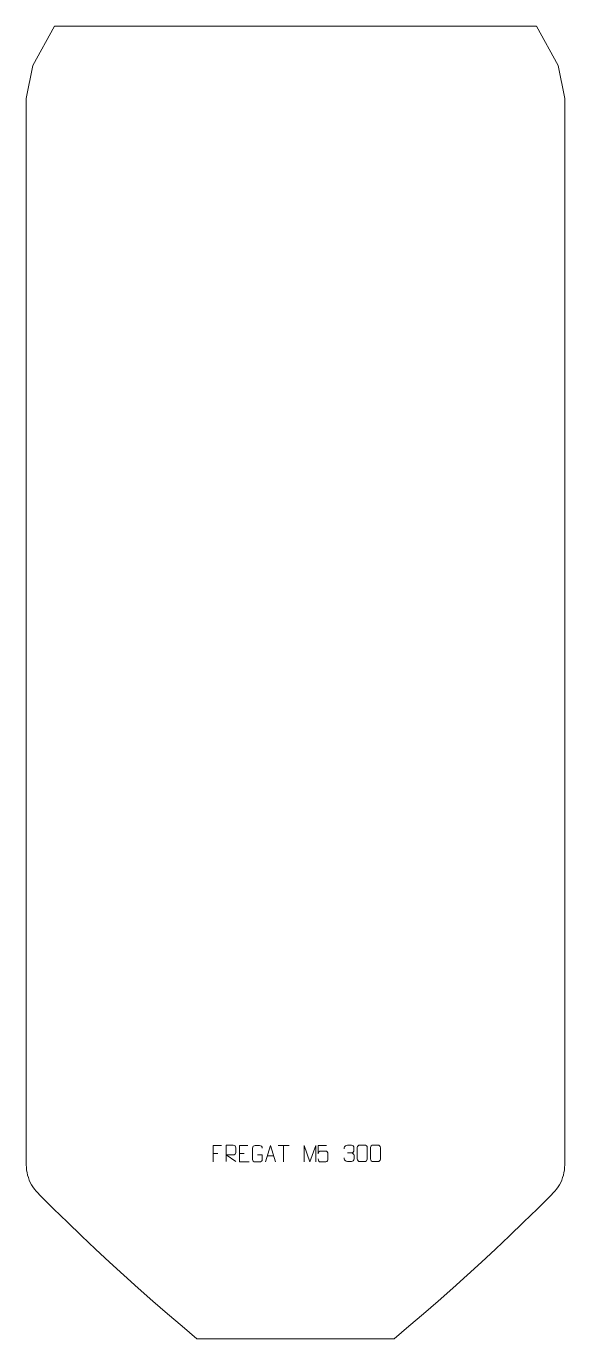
# Model space of a CAD drawing. Header units: millimetres. Extents: x -417 to 403, y -1254 to 746.
import ezdxf

# ---------------------------------------------------------------- set-up
doc = ezdxf.new("R2010")
doc.units = ezdxf.units.MM
doc.header["$MEASUREMENT"] = 0
doc.layers.add('layer 1', color=7, linetype='Continuous')

msp = doc.modelspace()

# ---------------------------------------------------------------- linework, layer by layer
at = {"layer": 'layer 1', "color": 242, "lineweight": 9}
msp.add_open_spline([(402.7406, 636.3513), (402.7406, 636.3513), (402.7406, -988.6491), (402.7406, -988.6491), (402.7406, -988.6491), (402.7406, -988.6491), (402.6124, -992.6004), (402.6124, -992.6004), (402.6124, -992.6004), (402.6124, -992.6004), (402.2285, -996.536), (402.2285, -996.536), (402.2285, -996.536), (402.2285, -996.536), (401.5907, -1000.4377), (401.5907, -1000.4377), (401.5907, -1000.4377), (401.5907, -1000.4377), (400.7023, -1004.2897), (400.7023, -1004.2897), (400.7023, -1004.2897), (400.7023, -1004.2897), (399.564, -1008.0764), (399.564, -1008.0764), (399.564, -1008.0764), (399.564, -1008.0764), (398.185, -1011.7812), (398.185, -1011.7812), (398.185, -1011.7812), (398.185, -1011.7812), (396.5686, -1015.3884), (396.5686, -1015.3884), (396.5686, -1015.3884), (396.5686, -1015.3884), (394.7209, -1018.8843), (394.7209, -1018.8843), (394.7209, -1018.8843), (394.7209, -1018.8843), (392.652, -1022.2536), (392.652, -1022.2536), (392.652, -1022.2536), (392.652, -1022.2536), (390.3684, -1025.4798), (390.3684, -1025.4798), (390.3684, -1025.4798), (390.3684, -1025.4798), (387.8822, -1028.5526), (387.8822, -1028.5526), (387.8822, -1028.5526), (387.8822, -1028.5526), (385.2002, -1031.4595), (385.2002, -1031.4595), (385.2002, -1031.4595), (385.2002, -1031.4595), (382.041, -1034.6667), (382.041, -1034.6667), (382.041, -1034.6667), (382.041, -1034.6667), (361.162, -1055.5048), (361.162, -1055.5048), (361.162, -1055.5048), (361.162, -1055.5048), (340.1022, -1076.1622), (340.1022, -1076.1622), (340.1022, -1076.1622), (340.1022, -1076.1622), (318.8641, -1096.6355), (318.8641, -1096.6355), (318.8641, -1096.6355), (318.8641, -1096.6355), (297.4494, -1116.9251), (297.4494, -1116.9251), (297.4494, -1116.9251), (297.4494, -1116.9251), (275.8598, -1137.0278), (275.8598, -1137.0278), (275.8598, -1137.0278), (275.8598, -1137.0278), (254.098, -1156.9423), (254.098, -1156.9423), (254.098, -1156.9423), (254.098, -1156.9423), (232.1626, -1176.6669), (232.1626, -1176.6669), (232.1626, -1176.6669), (232.1626, -1176.6669), (210.058, -1196.2021), (210.058, -1196.2021), (210.058, -1196.2021), (210.058, -1196.2021), (187.7855, -1215.545), (187.7855, -1215.545), (187.7855, -1215.545), (187.7855, -1215.545), (165.345, -1234.6935), (165.345, -1234.6935), (165.345, -1234.6935), (165.345, -1234.6935), (142.7411, -1253.6476), (142.7411, -1253.6476), (142.7411, -1253.6476), (142.7411, -1253.6476), (-157.2597, -1253.6476), (-157.2597, -1253.6476), (-157.2597, -1253.6476), (-157.2597, -1253.6476), (-179.8648, -1234.6935), (-179.8648, -1234.6935), (-179.8648, -1234.6935), (-179.8648, -1234.6935), (-202.3036, -1215.545), (-202.3036, -1215.545), (-202.3036, -1215.545), (-202.3036, -1215.545), (-224.5778, -1196.2021), (-224.5778, -1196.2021), (-224.5778, -1196.2021), (-224.5778, -1196.2021), (-246.6824, -1176.6669), (-246.6824, -1176.6669), (-246.6824, -1176.6669), (-246.6824, -1176.6669), (-268.6162, -1156.9423), (-268.6162, -1156.9423), (-268.6162, -1156.9423), (-268.6162, -1156.9423), (-290.3796, -1137.0278), (-290.3796, -1137.0278), (-290.3796, -1137.0278), (-290.3796, -1137.0278), (-311.9692, -1116.9251), (-311.9692, -1116.9251), (-311.9692, -1116.9251), (-311.9692, -1116.9251), (-333.3839, -1096.6355), (-333.3839, -1096.6355), (-333.3839, -1096.6355), (-333.3839, -1096.6355), (-354.6204, -1076.1622), (-354.6204, -1076.1622), (-354.6204, -1076.1622), (-354.6204, -1076.1622), (-375.6806, -1055.5048), (-375.6806, -1055.5048), (-375.6806, -1055.5048), (-375.6806, -1055.5048), (-396.5609, -1034.6667), (-396.5609, -1034.6667), (-396.5609, -1034.6667), (-396.5609, -1034.6667), (-399.7184, -1031.4595), (-399.7184, -1031.4595), (-399.7184, -1031.4595), (-399.7184, -1031.4595), (-402.4003, -1028.5526), (-402.4003, -1028.5526), (-402.4003, -1028.5526), (-402.4003, -1028.5526), (-404.8883, -1025.4798), (-404.8883, -1025.4798), (-404.8883, -1025.4798), (-404.8883, -1025.4798), (-407.1718, -1022.2536), (-407.1718, -1022.2536), (-407.1718, -1022.2536), (-407.1718, -1022.2536), (-409.2408, -1018.8843), (-409.2408, -1018.8843), (-409.2408, -1018.8843), (-409.2408, -1018.8843), (-411.0867, -1015.3884), (-411.0867, -1015.3884), (-411.0867, -1015.3884), (-411.0867, -1015.3884), (-412.7048, -1011.7812), (-412.7048, -1011.7812), (-412.7048, -1011.7812), (-412.7048, -1011.7812), (-414.0838, -1008.0764), (-414.0838, -1008.0764), (-414.0838, -1008.0764), (-414.0838, -1008.0764), (-415.2204, -1004.2897), (-415.2204, -1004.2897), (-415.2204, -1004.2897), (-415.2204, -1004.2897), (-416.1093, -1000.4377), (-416.1093, -1000.4377), (-416.1093, -1000.4377), (-416.1093, -1000.4377), (-416.7467, -996.536), (-416.7467, -996.536), (-416.7467, -996.536), (-416.7467, -996.536), (-417.1305, -992.6004), (-417.1305, -992.6004), (-417.1305, -992.6004), (-417.1305, -992.6004), (-417.2592, -988.6491), (-417.2592, -988.6491), (-417.2592, -988.6491), (-417.2592, -988.6491), (-417.2592, 636.3513), (-417.2592, 636.3513), (-417.2592, 636.3513), (-417.2592, 636.3513), (-407.2595, 686.3524), (-407.2595, 686.3524), (-407.2595, 686.3524), (-407.2595, 686.3524), (-374.2594, 746.3511), (-374.2594, 746.3511), (-374.2594, 746.3511), (-374.2594, 746.3511), (359.7408, 746.3511), (359.7408, 746.3511), (359.7408, 746.3511), (359.7408, 746.3511), (392.7397, 686.3524), (392.7397, 686.3524), (392.7397, 686.3524), (392.7397, 686.3524), (402.7406, 636.3513), (402.7406, 636.3513)], degree=3, knots=[0, 0, 0, 0, 0.01754386, 0.01754386, 0.01754386, 0.01754386, 0.035087719, 0.035087719, 0.035087719, 0.035087719, 0.052631579, 0.052631579, 0.052631579, 0.052631579, 0.070175439, 0.070175439, 0.070175439, 0.070175439, 0.087719298, 0.087719298, 0.087719298, 0.087719298, 0.105263158, 0.105263158, 0.105263158, 0.105263158, 0.122807018, 0.122807018, 0.122807018, 0.122807018, 0.140350877, 0.140350877, 0.140350877, 0.140350877, 0.157894737, 0.157894737, 0.157894737, 0.157894737, 0.175438596, 0.175438596, 0.175438596, 0.175438596, 0.192982456, 0.192982456, 0.192982456, 0.192982456, 0.210526316, 0.210526316, 0.210526316, 0.210526316, 0.228070175, 0.228070175, 0.228070175, 0.228070175, 0.245614035, 0.245614035, 0.245614035, 0.245614035, 0.263157895, 0.263157895, 0.263157895, 0.263157895, 0.280701754, 0.280701754, 0.280701754, 0.280701754, 0.298245614, 0.298245614, 0.298245614, 0.298245614, 0.315789474, 0.315789474, 0.315789474, 0.315789474, 0.333333333, 0.333333333, 0.333333333, 0.333333333, 0.350877193, 0.350877193, 0.350877193, 0.350877193, 0.368421053, 0.368421053, 0.368421053, 0.368421053, 0.385964912, 0.385964912, 0.385964912, 0.385964912, 0.403508772, 0.403508772, 0.403508772, 0.403508772, 0.421052632, 0.421052632, 0.421052632, 0.421052632, 0.438596491, 0.438596491, 0.438596491, 0.438596491, 0.456140351, 0.456140351, 0.456140351, 0.456140351, 0.473684211, 0.473684211, 0.473684211, 0.473684211, 0.49122807, 0.49122807, 0.49122807, 0.49122807, 0.50877193, 0.50877193, 0.50877193, 0.50877193, 0.526315789, 0.526315789, 0.526315789, 0.526315789, 0.543859649, 0.543859649, 0.543859649, 0.543859649, 0.561403509, 0.561403509, 0.561403509, 0.561403509, 0.578947368, 0.578947368, 0.578947368, 0.578947368, 0.596491228, 0.596491228, 0.596491228, 0.596491228, 0.614035088, 0.614035088, 0.614035088, 0.614035088, 0.631578947, 0.631578947, 0.631578947, 0.631578947, 0.649122807, 0.649122807, 0.649122807, 0.649122807, 0.666666667, 0.666666667, 0.666666667, 0.666666667, 0.684210526, 0.684210526, 0.684210526, 0.684210526, 0.701754386, 0.701754386, 0.701754386, 0.701754386, 0.719298246, 0.719298246, 0.719298246, 0.719298246, 0.736842105, 0.736842105, 0.736842105, 0.736842105, 0.754385965, 0.754385965, 0.754385965, 0.754385965, 0.771929825, 0.771929825, 0.771929825, 0.771929825, 0.789473684, 0.789473684, 0.789473684, 0.789473684, 0.807017544, 0.807017544, 0.807017544, 0.807017544, 0.824561404, 0.824561404, 0.824561404, 0.824561404, 0.842105263, 0.842105263, 0.842105263, 0.842105263, 0.859649123, 0.859649123, 0.859649123, 0.859649123, 0.877192982, 0.877192982, 0.877192982, 0.877192982, 0.894736842, 0.894736842, 0.894736842, 0.894736842, 0.912280702, 0.912280702, 0.912280702, 0.912280702, 0.929824561, 0.929824561, 0.929824561, 0.929824561, 0.947368421, 0.947368421, 0.947368421, 0.947368421, 0.964912281, 0.964912281, 0.964912281, 0.964912281, 1, 1, 1, 1], dxfattribs=at)
at = {"layer": 'layer 1', "color": 250, "lineweight": 9}
for points, knots in [([(-119.8498, -959.3106), (-119.8498, -959.3106), (-132.7238, -959.3106), (-132.7238, -959.3106), (-132.7238, -959.3106), (-132.7238, -959.3106), (-132.7238, -984.2642), (-132.7238, -984.2642)], [0, 0, 0, 0, 0.333333333, 0.333333333, 0.333333333, 0.333333333, 1, 1, 1, 1]), ([(-112.8877, -983.667), (-112.8877, -983.667), (-112.8877, -958.7135), (-112.8877, -958.7135), (-112.8877, -958.7135), (-109.2929, -958.7135), (-105.6974, -958.7135), (-102.1022, -958.7135), (-102.1022, -958.7135), (-99.7769, -958.7512), (-98.2196, -960.2412), (-98.2237, -962.6076), (-98.2237, -962.6076), (-98.2241, -964.6431), (-98.2241, -967.7025), (-98.2237, -969.7385), (-98.2237, -969.7385), (-98.2302, -971.614), (-100.0425, -973.5558), (-102.052, -973.5749), (-102.052, -973.5749), (-102.052, -973.5749), (-112.8877, -973.5749), (-112.8877, -973.5749), (-112.8877, -973.5749), (-112.8877, -973.5749), (-98.233, -983.667), (-98.233, -983.667)], [0, 0, 0, 0, 0.125, 0.125, 0.125, 0.125, 0.25, 0.25, 0.25, 0.25, 0.375, 0.375, 0.375, 0.375, 0.5, 0.5, 0.5, 0.5, 0.625, 0.625, 0.625, 0.625, 0.75, 0.75, 0.75, 0.75, 1, 1, 1, 1]), ([(-79.8498, -959.3106), (-79.8498, -959.3106), (-92.7237, -959.3106), (-92.7237, -959.3106), (-92.7237, -959.3106), (-92.7237, -959.3106), (-92.7237, -984.2642), (-92.7237, -984.2642), (-92.7237, -984.2642), (-92.7237, -984.2642), (-77.8579, -984.2642), (-77.8579, -984.2642)], [0, 0, 0, 0, 0.25, 0.25, 0.25, 0.25, 0.5, 0.5, 0.5, 0.5, 1, 1, 1, 1]), ([(-65.0359, -973.2784), (-65.0359, -973.2784), (-57.8678, -973.2784), (-57.8678, -973.2784), (-57.8678, -973.2784), (-57.8678, -973.2784), (-57.8678, -980.4465), (-57.8678, -980.4465), (-57.8678, -980.4465), (-58.0075, -982.7699), (-59.6847, -984.2495), (-61.8325, -984.2603), (-61.8325, -984.2603), (-64.1643, -984.2599), (-66.4963, -984.2599), (-68.8278, -984.2603), (-68.8278, -984.2603), (-70.7527, -984.3657), (-72.7249, -982.4812), (-72.7137, -980.4639), (-72.7137, -980.4639), (-72.7133, -974.6938), (-72.7133, -968.9241), (-72.7137, -963.1548), (-72.7137, -963.1548), (-72.7095, -961.0167), (-70.9627, -959.2975), (-68.8104, -959.3109), (-68.8104, -959.3109), (-66.4847, -959.3109), (-64.1586, -959.3109), (-61.8325, -959.3109), (-61.8325, -959.3109), (-59.8858, -959.2755), (-57.8944, -960.767), (-57.8678, -963.2047)], [0, 0, 0, 0, 0.1, 0.1, 0.1, 0.1, 0.2, 0.2, 0.2, 0.2, 0.3, 0.3, 0.3, 0.3, 0.4, 0.4, 0.4, 0.4, 0.5, 0.5, 0.5, 0.5, 0.6, 0.6, 0.6, 0.6, 0.7, 0.7, 0.7, 0.7, 0.8, 0.8, 0.8, 0.8, 1, 1, 1, 1]), ([(-52.7612, -984.2641), (-52.7612, -984.2641), (-45.3902, -959.3106), (-45.3902, -959.3106), (-45.3902, -959.3106), (-45.3902, -959.3106), (-37.8203, -984.2641), (-37.8203, -984.2641)], [0, 0, 0, 0, 0.333333333, 0.333333333, 0.333333333, 0.333333333, 1, 1, 1, 1]), ([(5.8668, -984.2663), (5.8668, -984.2663), (5.8668, -959.3084), (5.8668, -959.3084), (5.8668, -959.3084), (5.8668, -959.3084), (14.7919, -984.2663), (14.7919, -984.2663), (14.7919, -984.2663), (14.7919, -984.2663), (23.5518, -959.3089), (23.5518, -959.3089), (23.5518, -959.3089), (23.5518, -959.3089), (23.5518, -984.2663), (23.5518, -984.2663)], [0, 0, 0, 0, 0.2, 0.2, 0.2, 0.2, 0.4, 0.4, 0.4, 0.4, 0.6, 0.6, 0.6, 0.6, 1, 1, 1, 1]), ([(40.1034, -959.3326), (40.1034, -959.3326), (27.2517, -959.3326), (27.2517, -959.3326), (27.2517, -959.3326), (27.252, -963.5632), (27.252, -967.7941), (27.2517, -972.0253), (27.2517, -972.0253), (27.2514, -968.7152), (28.8824, -967.6434), (31.6944, -967.5829), (31.6944, -967.5829), (34.134, -967.5826), (36.5735, -967.5826), (39.0127, -967.5829), (39.0127, -967.5829), (40.6625, -967.5761), (42.1374, -969.9566), (42.1659, -972.0253), (42.1659, -972.0253), (42.1656, -974.6126), (42.1656, -977.2002), (42.1659, -979.7879), (42.1659, -979.7879), (42.2121, -981.7473), (40.7127, -984.1836), (39.0868, -984.2421), (39.0868, -984.2421), (37.1303, -984.2418), (32.2353, -984.2418), (30.2783, -984.2421), (30.2783, -984.2421), (28.4328, -984.2509), (27.3257, -982.2861), (27.3049, -979.735)], [0, 0, 0, 0, 0.1, 0.1, 0.1, 0.1, 0.2, 0.2, 0.2, 0.2, 0.3, 0.3, 0.3, 0.3, 0.4, 0.4, 0.4, 0.4, 0.5, 0.5, 0.5, 0.5, 0.6, 0.6, 0.6, 0.6, 0.7, 0.7, 0.7, 0.7, 0.8, 0.8, 0.8, 0.8, 1, 1, 1, 1]), ([(67.0855, -964.3032), (67.0855, -964.3032), (67.0855, -962.446), (67.0855, -962.446), (67.0855, -962.446), (67.0712, -960.7041), (69.7357, -958.586), (71.7948, -958.6087), (71.7948, -958.6087), (73.8589, -958.6087), (75.9229, -958.6087), (77.9866, -958.6087), (77.9866, -958.6087), (80.1811, -958.5999), (81.7794, -960.4467), (81.8238, -962.3588), (81.8238, -962.3588), (81.8234, -963.7939), (81.8234, -965.229), (81.8238, -966.6645), (81.8238, -966.6645), (81.7752, -968.318), (80.1726, -970.548), (77.9743, -970.538), (77.9743, -970.538), (80.178, -970.5492), (81.786, -972.3524), (81.84, -974.4119), (81.84, -974.4119), (81.8396, -976.1966), (81.8396, -977.9813), (81.84, -979.7664), (81.84, -979.7664), (81.8501, -981.8278), (79.7952, -983.5909), (77.9743, -983.5828), (77.9743, -983.5828), (75.909, -983.5825), (73.8438, -983.5825), (71.7782, -983.5828), (71.7782, -983.5828), (69.6096, -983.5713), (67.0786, -981.1711), (67.06, -979.7093), (67.06, -979.7093), (67.06, -979.7093), (67.06, -977.8007), (67.06, -977.8007)], [0, 0, 0, 0, 0.076923077, 0.076923077, 0.076923077, 0.076923077, 0.153846154, 0.153846154, 0.153846154, 0.153846154, 0.230769231, 0.230769231, 0.230769231, 0.230769231, 0.307692308, 0.307692308, 0.307692308, 0.307692308, 0.384615385, 0.384615385, 0.384615385, 0.384615385, 0.461538462, 0.461538462, 0.461538462, 0.461538462, 0.538461538, 0.538461538, 0.538461538, 0.538461538, 0.615384615, 0.615384615, 0.615384615, 0.615384615, 0.692307692, 0.692307692, 0.692307692, 0.692307692, 0.769230769, 0.769230769, 0.769230769, 0.769230769, 0.846153846, 0.846153846, 0.846153846, 0.846153846, 1, 1, 1, 1]), ([(90.8693, -958.5964), (93.2354, -958.5964), (95.6019, -958.5964), (97.9684, -958.5964), (97.9684, -958.5964), (99.9489, -958.5608), (101.9749, -960.0551), (102.002, -962.4972), (102.002, -962.4972), (102.0016, -968.2546), (102.0016, -974.0124), (102.002, -979.7706), (102.002, -979.7706), (101.8599, -982.0982), (100.1535, -983.5805), (97.9684, -983.5913), (97.9684, -983.5913), (95.596, -983.5909), (93.2236, -983.5909), (90.8516, -983.5913), (90.8516, -983.5913), (88.8931, -983.6969), (86.8867, -981.809), (86.8981, -979.788), (86.8981, -979.788), (86.8985, -974.0074), (86.8985, -968.2271), (86.8981, -962.4473), (86.8981, -962.4473), (86.9024, -960.3053), (88.6795, -958.5828), (90.8693, -958.5964)], [0, 0, 0, 0, 0.111111111, 0.111111111, 0.111111111, 0.111111111, 0.222222222, 0.222222222, 0.222222222, 0.222222222, 0.333333333, 0.333333333, 0.333333333, 0.333333333, 0.444444444, 0.444444444, 0.444444444, 0.444444444, 0.555555556, 0.555555556, 0.555555556, 0.555555556, 0.666666667, 0.666666667, 0.666666667, 0.666666667, 0.777777778, 0.777777778, 0.777777778, 0.777777778, 1, 1, 1, 1]), ([(110.8693, -958.5964), (113.2354, -958.5964), (115.6019, -958.5964), (117.9684, -958.5964), (117.9684, -958.5964), (119.9489, -958.5608), (121.9749, -960.0551), (122.002, -962.4972), (122.002, -962.4972), (122.0016, -968.2546), (122.0016, -974.0124), (122.002, -979.7706), (122.002, -979.7706), (121.8599, -982.0982), (120.1535, -983.5805), (117.9684, -983.5913), (117.9684, -983.5913), (115.596, -983.5909), (113.2236, -983.5909), (110.8516, -983.5913), (110.8516, -983.5913), (108.8931, -983.6969), (106.8867, -981.809), (106.8981, -979.788), (106.8981, -979.788), (106.8985, -974.0074), (106.8985, -968.2271), (106.8981, -962.4473), (106.8981, -962.4473), (106.9024, -960.3053), (108.6795, -958.5828), (110.8693, -958.5964)], [0, 0, 0, 0, 0.111111111, 0.111111111, 0.111111111, 0.111111111, 0.222222222, 0.222222222, 0.222222222, 0.222222222, 0.333333333, 0.333333333, 0.333333333, 0.333333333, 0.444444444, 0.444444444, 0.444444444, 0.444444444, 0.555555556, 0.555555556, 0.555555556, 0.555555556, 0.666666667, 0.666666667, 0.666666667, 0.666666667, 0.777777778, 0.777777778, 0.777777778, 0.777777778, 1, 1, 1, 1])]:
    msp.add_open_spline(points, degree=3, knots=knots, dxfattribs=at)
for points in [[(-33.7843, -959.3341), (-33.7843, -959.3341), (-16.7971, -959.3341), (-16.7971, -959.3341)], [(-25.2905, -984.2641), (-25.2905, -984.2641), (-25.2905, -959.3106), (-25.2905, -959.3106)], [(-132.7238, -971.1903), (-132.7238, -971.1903), (-125.5557, -971.1903), (-125.5557, -971.1903)], [(-92.7237, -971.1903), (-92.7237, -971.1903), (-85.5556, -971.1903), (-85.5556, -971.1903)], [(-50.0386, -975.0147), (-50.0386, -975.0147), (-40.5429, -975.0147), (-40.5429, -975.0147)], [(71.7952, -970.5484), (71.7952, -970.5484), (77.9916, -970.5484), (77.9916, -970.5484)]]:
    msp.add_open_spline(points, degree=3, dxfattribs=at)

doc.saveas('drawing.dxf')
